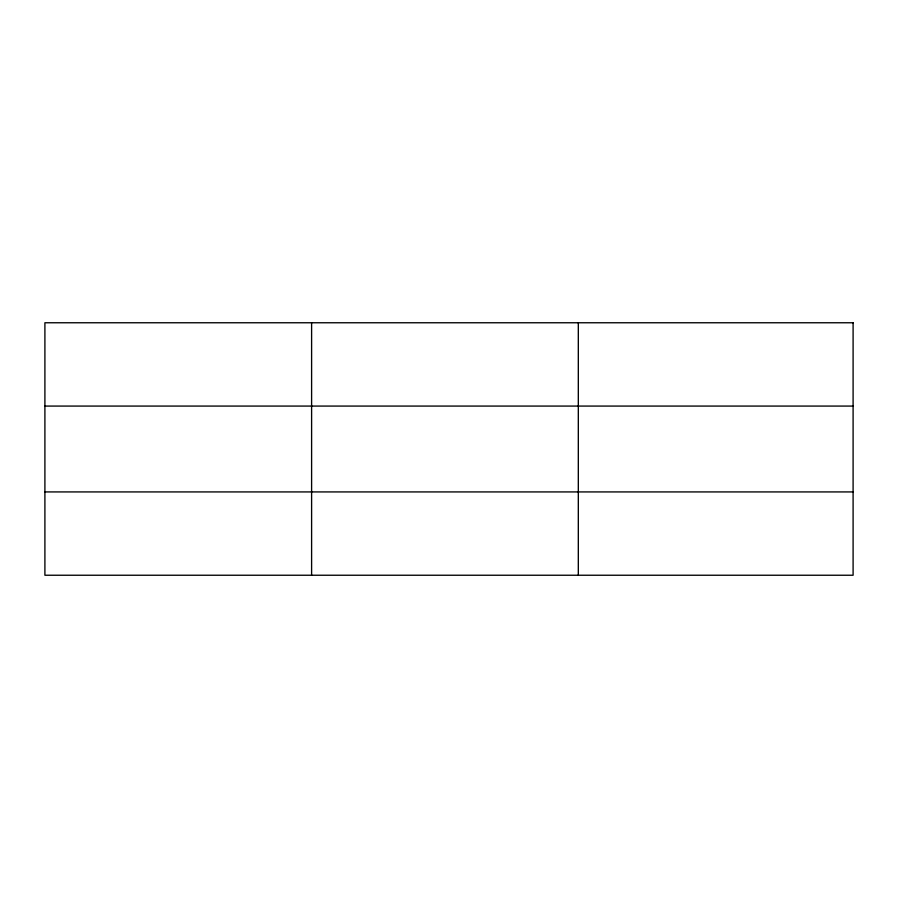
<?xml version="1.0" encoding="UTF-8"?>
<svg xmlns="http://www.w3.org/2000/svg" width="898" height="898" viewBox="0 0 898 898"><rect width="100%" height="100%" fill="white"/><g stroke="black" fill="none" stroke-linecap="round" stroke-linejoin="round"><path stroke-width="1.35" d="M311.606 575.236L311.606 322.764M578.312 575.236L578.312 322.764M44.9 406.076L853.1 406.076M44.9 491.924L853.1 491.924M853.1 322.764L853.1 575.236L44.9 575.236L44.9 322.764L853.1 322.764"/></g></svg>
